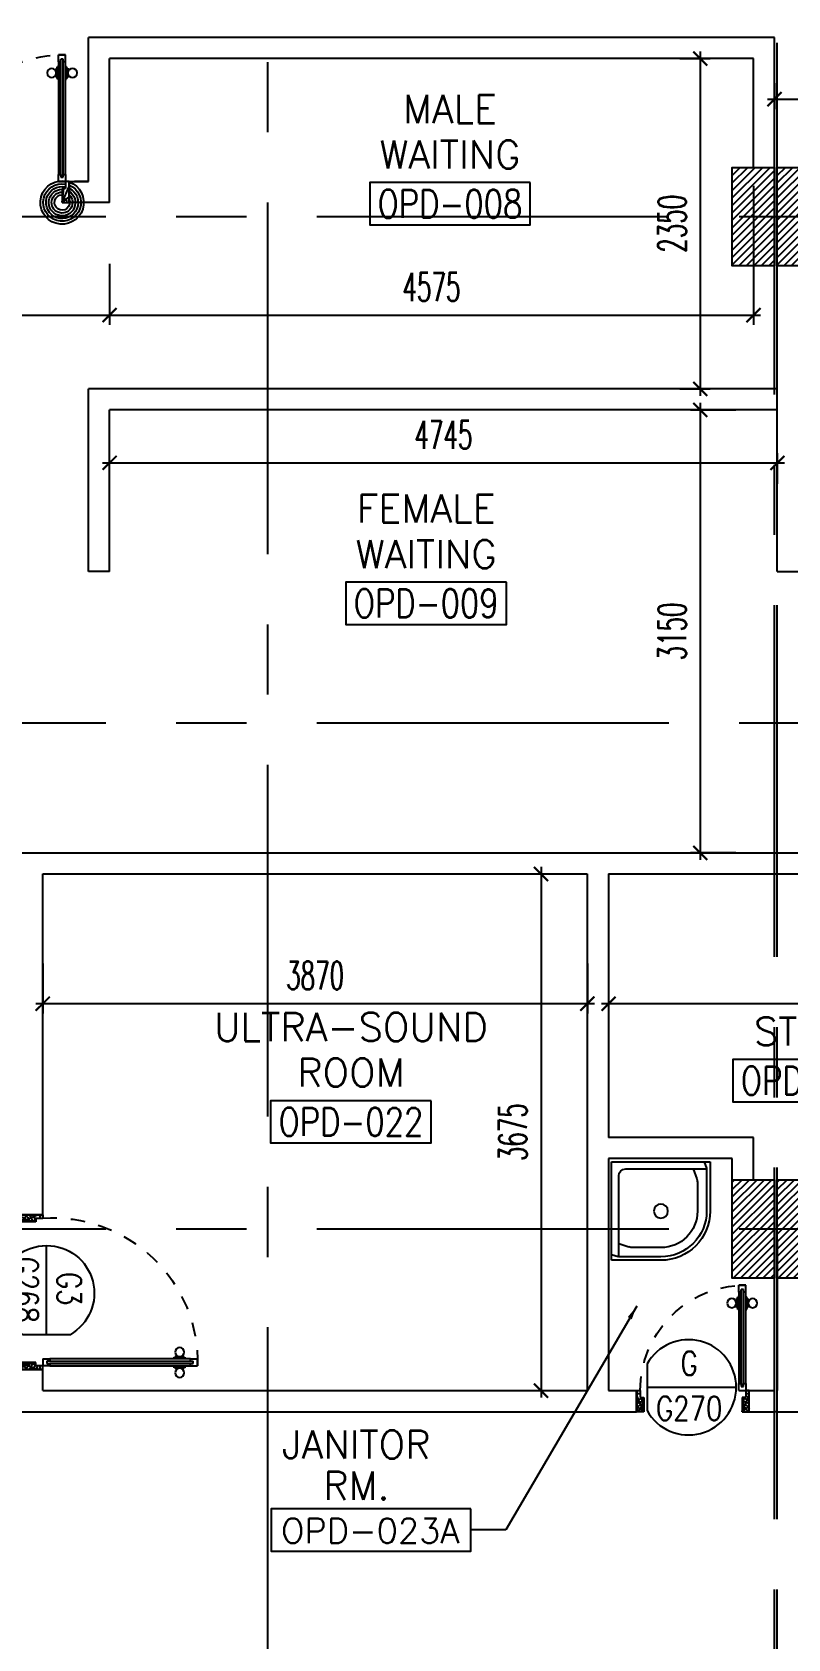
# Model space of a CAD drawing. Extents: x 417819.9 to 417911.9, y 43448 to 43539.2.
# Drawn here: x 417858.58 to 417863.95, y 43471.16 to 43482.59 of the extents above; entities that cross this region are included whole.
import ezdxf
from ezdxf.enums import TextEntityAlignment as Align

# ---------------------------------------------------------------- set-up
doc = ezdxf.new("R2010")
doc.units = 0
doc.header["$MEASUREMENT"] = 0
doc.header["$PDMODE"] = 3
doc.header["$PDSIZE"] = 0.1
doc.linetypes.add('CENTERX2', pattern=[4, 2.5, -0.5, 0.5, -0.5])
doc.linetypes.add('HIDDEN', pattern=[0.375, 0.25, -0.125])
doc.layers.get('0').update_dxf_attribs({"linetype": 'CONTINUOUS'})
doc.layers.get('DEFPOINTS').update_dxf_attribs({"linetype": 'CONTINUOUS'})
for name, color, linetype in [('AXES', 11, 'CENTERX2'), ('COL', 2, 'CONTINUOUS'), ('DIM', 4, 'CONTINUOUS'), ('DOOR', 4, 'CONTINUOUS'), ('DOOR-CR', 2, 'CONTINUOUS'), ('DOOR-NO', 3, 'CONTINUOUS'), ('EJ', 8, 'CONTINUOUS'), ('FIX', 3, 'CONTINUOUS'), ('HAT', 8, 'CONTINUOUS'), ('RM-BOX', 2, 'CONTINUOUS'), ('RM-NAME', 2, 'CONTINUOUS'), ('RM-NO', 2, 'CONTINUOUS'), ('WALL', 2, 'CONTINUOUS')]:
    doc.layers.add(name, color=color, linetype=linetype)
doc.layers.get('EJ').off()
doc.styles.add('ROMANS', font='ROMANS.shx', dxfattribs={"width": 0.6})
doc.dimstyles.new('STANDARD in', dxfattribs={"dimtxt": 0.2, "dimasz": 0.1, "dimexe": 0.07, "dimexo": 0.05, "dimgap": 0.1, "dimtad": 1, "dimdec": 0, "dimlfac": 1000, "dimzin": 0, "dimdsep": 46, "dimtxsty": 'ROMANS', "dimblk": 'ARCHTICK', "dimcen": 0.05, "dimdle": 0.05, "dimclrd": 4, "dimclre": 4, "dimclrt": 2, "dimadec": 0, "dimazin": 0, "dimtfac": 1, "dimtdec": 0, "dimtmove": 2, "dimatfit": 3, "dimfxl": 0, "dimtolj": 1, "dimtzin": 0, "dimarcsym": 0})

# ---------------------------------------------------------------- blocks, each defined once
blk = doc.blocks.new('RM1')
at = {"layer": 'RM-BOX'}
blk.add_lwpolyline([(570, -200), (-570, -200), (-570, -500), (570, -500)], close=True, dxfattribs=at)
at = {"layer": 'RM-NAME', "style": 'ROMANS'}
for tag, p in [('ROOMNAME1', (0, 324)), ('ROOMNAME2', (0, 0))]:
    blk.add_attdef(tag, text='', height=200, dxfattribs=at).set_placement(p, align=Align.MIDDLE)
at = {"layer": 'RM-NO', "style": 'ROMANS', "width": 0.8}
blk.add_attdef('ROOMNO', text='', height=200, dxfattribs=at).set_placement((0, -350), align=Align.MIDDLE)
blk = doc.blocks.new('JAN-001')
for p, q in [((730, -30), (30, -30)), ((30, -30), (30, -730)), ((705, -80), (130, -80)), ((610, -80), (635, -152)), ((688, -30), (704, -76)), ((705, -380), (705, -84)), ((730, -380), (730, -30)), ((80, -130), (80, -705)), ((640, -380), (640, -184)), ((80, -610), (152, -635)), ((184, -640), (380, -640)), ((30, -688), (76, -704)), ((30, -730), (380, -730)), ((84, -705), (380, -705))]:
    blk.add_line(p, q)
blk.add_circle((380, -380), 50)
for centre, radius, start, end in [((130, -130), 50, 90, 180), ((680, -84), 25, 0, 19.0039), ((540, -184), 100, 0, 19.0039), ((380, -380), 350, 270, 0), ((380, -380), 325, 270, 0), ((380, -380), 260, 270, 0), ((184, -540), 100, 250.9961, 270), ((84, -680), 25, 250.9961, 270)]:
    blk.add_arc(centre, radius, start, end)
blk = doc.blocks.new('DD1')
at = {"layer": 'DOOR-CR'}
blk.add_line((-316, 0), (316, 0), dxfattribs=at)
blk.add_lwpolyline([(-316, -166, 3.820224), (-316, 166)], format="xyb", close=True, dxfattribs=at)
at = {"layer": 'DOOR-NO', "color": 255, "style": 'ROMANS'}
for tag, width, p in [('G', 0.8, (-22, 156)), ('0000', 0.7, (-22, -136))]:
    blk.add_attdef(tag, text='', height=196, dxfattribs=dict(at, width=width)).set_placement(p, align=Align.MIDDLE)
blk = doc.blocks.new('A$C272A55A0')
at = {"layer": 'DOOR', "color": 0, "linetype": 'ByBlock'}
for p, q in [((0, 900), (0, 1050)), ((50, 1050), (0, 1050)), ((50, 950), (50, 1050)), ((1750, 950), (1750, 1050)), ((1750, 1050), (1800, 1050)), ((1800, 1050), (1800, 900)), ((25, 950), (50, 950)), ((25, 900), (25, 950)), ((1775, 950), (1750, 950)), ((1775, 900), (1775, 950)), ((0, 900), (25, 900)), ((75, 900), (25, 900)), ((25, 850), (25, 900)), ((42, 850), (25, 850)), ((58, 870), (42, 870)), ((42, 870), (42, 850)), ((58, 850), (58, 870)), ((75, 850), (58, 850)), ((75, 900), (75, 850)), ((1725, 900), (1775, 900)), ((1725, 900), (1725, 850)), ((1725, 850), (1742, 850)), ((1742, 870), (1758, 870)), ((1742, 850), (1742, 870)), ((1758, 870), (1758, 850)), ((1758, 850), (1775, 850)), ((1800, 900), (1775, 900)), ((1775, 850), (1775, 900)), ((1718, 160), (1709, 160)), ((1709, 95), (1709, 160)), ((1725, 173), (1718, 173)), ((1718, 173), (1718, 83)), ((1718, 95), (1718, 160)), ((1775, 173), (1782, 173)), ((1782, 173), (1782, 83)), ((1782, 160), (1791, 160)), ((1782, 95), (1782, 160)), ((1791, 95), (1791, 160)), ((25, 50), (42, 50)), ((25, 50), (25, 0)), ((25, 0), (75, 0)), ((75, 0), (25, 0)), ((42, 50), (42, 30)), ((42, 30), (58, 30)), ((58, 50), (75, 50)), ((58, 50), (58, 30)), ((75, 50), (75, 0)), ((1718, 95), (1709, 95)), ((1725, 83), (1718, 83)), ((1742, 50), (1725, 50)), ((1725, 50), (1725, 0)), ((1775, 0), (1725, 0)), ((1725, 0), (1775, 0)), ((1742, 50), (1742, 30)), ((1758, 30), (1742, 30)), ((1775, 50), (1758, 50)), ((1758, 50), (1758, 30)), ((1775, 83), (1782, 83)), ((1775, 50), (1775, 0)), ((1782, 95), (1791, 95))]:
    blk.add_line(p, q, dxfattribs=at)
at = {"layer": 'DOOR', "color": 9, "linetype": 'ByBlock'}
for p, q in [((50, 1050), (0, 1010)), ((50, 1050), (0, 937)), ((50, 1050), (37, 950)), ((1750, 1050), (1800, 1010)), ((1750, 1050), (1800, 937)), ((1750, 1050), (1763, 950))]:
    blk.add_line(p, q, dxfattribs=at)
at = {"layer": 'DOOR', "linetype": 'ByBlock'}
for p, q in [((25, 850), (25, 50)), ((42, 850), (42, 50)), ((58, 850), (58, 50)), ((75, 50), (75, 850)), ((1725, 50), (1725, 850)), ((1742, 850), (1742, 50)), ((1758, 850), (1758, 50)), ((1775, 850), (1775, 50))]:
    blk.add_line(p, q, dxfattribs=at)
at = {"layer": 'DOOR', "color": 0, "linetype": 'ByBlock'}
for centre in [(1676, 128), (1824, 128)]:
    blk.add_circle(centre, 32.4, dxfattribs=at)
at = {"layer": 'DOOR', "color": 9, "linetype": 'ByBlock'}
for centre, radius, start, end in [((50, 1050), 54.4, 203.2074, 270), ((50, 1050), 34.4, 180, 270), ((50, 1050), 14.4, 180, 270), ((1750, 1050), 14.4, 270, 0), ((1750, 1050), 34.4, 270, 0), ((1750, 1050), 54.4, 270, 336.7926), ((50, 1050), 74.4, 227.7764, 270), ((50, 1050), 94.4, 238.0182, 270), ((50, 1050), 114, 244.0838, 257.3774), ((50, 1050), 134, 248.1598, 259.28), ((1750, 1050), 74.4, 270, 312.2236), ((1750, 1050), 94.4, 270, 301.9818), ((1750, 1050), 114, 282.6226, 295.9162), ((1750, 1050), 134, 280.72, 291.8402), ((50, 1050), 154, 251.1053, 256.2858), ((1750, 1050), 154, 283.7142, 288.8947)]:
    blk.add_arc(centre, radius, start, end, dxfattribs=at)
at = {"layer": 'DOOR', "linetype": 'HIDDEN', "ltscale": 0.5}
for centre, start, end in [((50, 851), 268.3174, 3.2965), ((1750, 851), 176.7035, 271.6826)]:
    blk.add_arc(centre, 851, start, end, dxfattribs=at)
at = {"layer": 'WALL', "linetype": 'ByBlock'}
blk.add_line((1800, 900), (1800, 1050), dxfattribs=at)
blk = doc.blocks.new('_ARCHTICK')
at = {"color": 0, "linetype": 'ByBlock', "const_width": 0.15}
blk.add_lwpolyline([(-0.5, -0.5), (0.5, 0.5)], dxfattribs=at)
blk = doc.blocks.new('C11')
at = {"layer": 'HAT'}
h = blk.add_hatch(dxfattribs=at)
h.set_pattern_fill('ANSI31', color=256, scale=300, style=0)
h.set_pattern_definition([(45, (-383765.23, -62181), (-26.5165043, 26.5165043), [])])
h.paths.add_polyline_path([(-20, 350), (-20, 700), (-320, 700), (-320, 350)])
h.paths.add_polyline_path([(-320, 0), (-20, 0), (-20, 350), (-320, 350)])
h = blk.add_hatch(dxfattribs=at)
h.set_pattern_fill('ANSI31', color=256, scale=300, style=0)
h.set_pattern_definition([(45, (-383445.23, -62181), (-26.5165043, 26.5165043), [])])
h.paths.add_polyline_path([(300, 350), (300, 700), (0, 700), (0, 350)])
h.paths.add_polyline_path([(0, 0), (300, 0), (300, 350), (0, 350)])
at = {"layer": 'COL'}
for points in [[(-20, 700), (-20, 0), (-320, 0), (-320, 700)], [(300, 700), (300, 0), (0, 0), (0, 700)]]:
    blk.add_lwpolyline(points, close=True, dxfattribs=at)
blk = doc.blocks.new('DOOR80')
at = {"layer": 'DOOR', "color": 7, "linetype": 'ByBlock'}
for p, q in [((-150, 800), (0, 800)), ((-150, 800), (-150, 775)), ((0, 800), (-150, 800)), ((0, 750), (-114, 800)), ((0, 750), (-40, 800)), ((0, 750), (0, 800)), ((-150, 775), (-100, 775)), ((-100, 775), (-100, 750)), ((0, 750), (-100, 763)), ((-100, 750), (0, 750)), ((-850, 75), (-900, 75)), ((-900, 75), (-900, 25)), ((-900, 25), (-900, 75)), ((-850, 25), (-900, 25)), ((-850, 58), (-870, 58)), ((-870, 42), (-870, 58)), ((-850, 42), (-870, 42)), ((-850, 58), (-850, 75)), ((-850, 25), (-850, 42)), ((-727, 82), (-817, 82)), ((-817, 75), (-817, 82)), ((-817, 25), (-817, 18)), ((-727, 18), (-817, 18)), ((-805, 91), (-740, 91)), ((-805, 82), (-805, 91)), ((-805, 82), (-740, 82)), ((-805, 18), (-740, 18)), ((-805, 18), (-805, 9)), ((-805, 9), (-740, 9)), ((-740, 82), (-740, 91)), ((-740, 18), (-740, 9)), ((-727, 75), (-727, 82)), ((-727, 25), (-727, 18)), ((-150, 75), (-200, 75)), ((-200, 75), (-200, 58)), ((-200, 58), (-180, 58)), ((-180, 42), (-200, 42)), ((-200, 42), (-200, 25)), ((-200, 25), (-150, 25)), ((-180, 58), (-180, 42)), ((-150, 75), (-150, 25)), ((-150, 25), (-100, 25)), ((-150, 0), (-150, 25)), ((0, 0), (-150, 0)), ((0, 50), (-114, 0)), ((-100, 25), (-100, 50)), ((0, 50), (-100, 37)), ((-100, 50), (0, 50)), ((0, 50), (-40, 0)), ((0, 50), (0, 0))]:
    blk.add_line(p, q, dxfattribs=at)
at = {"layer": 'DOOR', "linetype": 'ByBlock'}
for p, q in [((-850, 75), (-200, 75)), ((-200, 58), (-850, 58)), ((-200, 42), (-850, 42)), ((-200, 25), (-850, 25))]:
    blk.add_line(p, q, dxfattribs=at)
at = {"layer": 'DOOR', "color": 7, "linetype": 'ByBlock'}
for centre in [(-772, 124), (-772, -24)]:
    blk.add_circle(centre, 32.4, dxfattribs=at)
for centre, radius, start, end in [((0, 750), 154, 161.1053, 166.2858), ((0, 750), 134, 158.1598, 169.28), ((0, 750), 94.4, 148.0182, 180), ((0, 750), 74.4, 137.7764, 180), ((0, 750), 54.4, 113.2074, 180), ((0, 750), 34.4, 90, 180), ((0, 750), 14.4, 90, 180), ((0, 50), 154, 193.7142, 198.8947), ((0, 50), 134, 190.72, 201.8402), ((0, 50), 114, 192.6226, 205.9162), ((0, 50), 94.4, 180, 211.9818), ((0, 50), 74.4, 180, 222.2236), ((0, 50), 54.4, 180, 246.7926), ((0, 50), 34.4, 180, 270), ((0, 50), 14.4, 180, 270)]:
    blk.add_arc(centre, radius, start, end, dxfattribs=at)
at = {"layer": 'DOOR', "linetype": 'HIDDEN', "ltscale": 0.5}
blk.add_arc((-149, 23), 752, 90.0695, 176.0204, dxfattribs=at)
blk = doc.blocks.new('A$C74DC60CF')
at = {"layer": 'DOOR', "color": 0, "linetype": 'ByBlock'}
for p, q in [((65, 1155), (65, 1090)), ((74, 1155), (65, 1155)), ((74, 1078), (74, 1168)), ((81, 1168), (74, 1168)), ((74, 1155), (74, 1090)), ((81, 1200), (81, 1250)), ((131, 1250), (81, 1250)), ((81, 1250), (131, 1250)), ((81, 1200), (98, 1200)), ((98, 1200), (98, 1220)), ((98, 1220), (114, 1220)), ((114, 1200), (114, 1220)), ((114, 1200), (131, 1200)), ((131, 1200), (131, 1250)), ((131, 1168), (138, 1168)), ((138, 1078), (138, 1168)), ((138, 1155), (138, 1090)), ((138, 1155), (147, 1155)), ((147, 1155), (147, 1090)), ((74, 1090), (65, 1090)), ((81, 1078), (74, 1078)), ((131, 1078), (138, 1078)), ((138, 1090), (147, 1090)), ((56, 150), (56, 0)), ((56, 150), (81, 150)), ((98, 200), (81, 200)), ((81, 200), (81, 150)), ((131, 150), (81, 150)), ((81, 150), (81, 100)), ((98, 180), (98, 200)), ((114, 180), (98, 180)), ((131, 200), (114, 200)), ((114, 200), (114, 180)), ((131, 150), (131, 200)), ((1131, 150), (1131, 100)), ((1156, 150), (1131, 150)), ((1156, 150), (1156, 0)), ((1156, 0), (1156, 150)), ((106, 0), (56, 0)), ((81, 100), (106, 100)), ((106, 100), (106, 0)), ((1131, 100), (1106, 100)), ((1106, 100), (1106, 0)), ((1106, 0), (1156, 0))]:
    blk.add_line(p, q, dxfattribs=at)
at = {"layer": 'DOOR', "linetype": 'ByBlock'}
for p, q in [((81, 200), (81, 1200)), ((98, 200), (98, 1200)), ((114, 200), (114, 1200)), ((131, 1200), (131, 200))]:
    blk.add_line(p, q, dxfattribs=at)
at = {"layer": 'DOOR', "color": 9, "linetype": 'ByBlock'}
for p, q in [((106, 0), (56, 114)), ((106, 0), (56, 40)), ((106, 0), (93, 100)), ((1106, 0), (1156, 114)), ((1106, 0), (1119, 100)), ((1106, 0), (1156, 40))]:
    blk.add_line(p, q, dxfattribs=at)
at = {"layer": 'DOOR', "color": 0, "linetype": 'ByBlock'}
for centre in [(32, 1123), (179, 1123)]:
    blk.add_circle(centre, 32.4, dxfattribs=at)
at = {"layer": 'DOOR', "linetype": 'HIDDEN', "ltscale": 0.5}
blk.add_arc((106, 223), 1028, 355.9414, 91.3941, dxfattribs=at)
at = {"layer": 'DOOR', "color": 9, "linetype": 'ByBlock'}
for centre, radius, start, end in [((106, 0), 154, 103.7142, 108.8947), ((106, 0), 134, 100.72, 111.8402), ((1106, 0), 134, 68.1598, 79.28), ((1106, 0), 154, 71.1053, 76.2858), ((106, 0), 114, 102.6226, 115.9162), ((106, 0), 94.4, 90, 121.9818), ((106, 0), 74.4, 90, 132.2236), ((106, 0), 54.4, 90, 156.7926), ((106, 0), 34.4, 90, 180), ((106, 0), 14.4, 90, 180), ((1106, 0), 94.4, 58.0182, 90), ((1106, 0), 74.4, 47.7764, 90), ((1106, 0), 54.4, 23.2074, 90), ((1106, 0), 34.4, 0, 90), ((1106, 0), 14.4, 0, 90)]:
    blk.add_arc(centre, radius, start, end, dxfattribs=at)
blk = doc.blocks.new('*D687')
at = {"layer": 'DEFPOINTS', "color": 0}
for p in [(417866.202, 43476.208), (417862.677, 43475.807), (417862.677, 43475.676)]:
    blk.add_point(p, dxfattribs=at)
at = {"layer": 'DIM', "color": 4, "lineweight": -2}
for p, q in [((417866.202, 43476.158), (417866.202, 43475.606)), ((417866.252, 43475.676), (417862.627, 43475.676)), ((417862.677, 43475.757), (417862.677, 43475.606))]:
    blk.add_line(p, q, dxfattribs=at)
at = {"layer": 'DIM', "color": 4, "lineweight": -2, "xscale": 0.1, "yscale": 0.1, "zscale": 0.1, "rotation": 180}
blk.add_blockref('_ARCHTICK', (417862.677, 43475.676), dxfattribs=at)
at = {"layer": 'DIM', "color": 4, "lineweight": -2, "xscale": 0.1, "yscale": 0.1, "zscale": 0.1}
blk.add_blockref('_ARCHTICK', (417866.202, 43475.676), dxfattribs=at)
at = {"layer": 'DIM', "color": 2, "insert": (417864.439, 43475.876), "char_height": 0.2, "attachment_point": 5, "style": 'ROMANS'}
blk.add_mtext('\\A1;3525', dxfattribs=at)
blk = doc.blocks.new('*D686')
at = {"layer": 'DEFPOINTS', "color": 0}
for p in [(417858.657, 43476.011), (417862.527, 43476.011), (417858.657, 43475.676)]:
    blk.add_point(p, dxfattribs=at)
at = {"layer": 'DIM', "color": 4, "lineweight": -2}
for p, q in [((417858.657, 43475.961), (417858.657, 43475.606)), ((417862.527, 43475.961), (417862.527, 43475.606)), ((417862.577, 43475.676), (417858.607, 43475.676))]:
    blk.add_line(p, q, dxfattribs=at)
at = {"layer": 'DIM', "color": 4, "lineweight": -2, "xscale": 0.1, "yscale": 0.1, "zscale": 0.1, "rotation": 180}
blk.add_blockref('_ARCHTICK', (417858.657, 43475.676), dxfattribs=at)
at = {"layer": 'DIM', "color": 4, "lineweight": -2, "xscale": 0.1, "yscale": 0.1, "zscale": 0.1}
blk.add_blockref('_ARCHTICK', (417862.527, 43475.676), dxfattribs=at)
at = {"layer": 'DIM', "color": 2, "insert": (417860.592, 43475.876), "char_height": 0.2, "attachment_point": 5, "style": 'ROMANS'}
blk.add_mtext('\\A1;3870', dxfattribs=at)
blk = doc.blocks.new('*D379')
at = {"layer": 'DEFPOINTS', "color": 0}
for p in [(417862.137, 43476.599), (417862.137, 43472.924), (417862.198, 43472.924)]:
    blk.add_point(p, dxfattribs=at)
at = {"layer": 'DIM', "color": 4, "lineweight": -2}
for p, q in [((417862.187, 43476.599), (417862.268, 43476.599)), ((417862.198, 43476.649), (417862.198, 43472.874)), ((417862.187, 43472.924), (417862.268, 43472.924))]:
    blk.add_line(p, q, dxfattribs=at)
at = {"layer": 'DIM', "color": 4, "lineweight": -2, "xscale": 0.1, "yscale": 0.1, "zscale": 0.1}
for p, rotation in [((417862.198, 43476.599), 90), ((417862.198, 43472.924), 270)]:
    blk.add_blockref('_ARCHTICK', p, dxfattribs=dict(at, rotation=rotation))
at = {"layer": 'DIM', "color": 2, "insert": (417861.998, 43474.762), "char_height": 0.2, "attachment_point": 5, "rotation": 90, "style": 'ROMANS'}
blk.add_mtext('\\A1;3675', dxfattribs=at)
blk = doc.blocks.new('*D492')
at = {"layer": 'DEFPOINTS', "color": 0}
for p in [(417856.907, 43481.473), (417859.132, 43480.989), (417859.132, 43480.574)]:
    blk.add_point(p, dxfattribs=at)
at = {"layer": 'DIM', "color": 4, "lineweight": -2}
for p, q in [((417856.907, 43481.423), (417856.907, 43480.504)), ((417859.132, 43480.939), (417859.132, 43480.504)), ((417856.857, 43480.574), (417859.182, 43480.574))]:
    blk.add_line(p, q, dxfattribs=at)
at = {"layer": 'DIM', "color": 4, "lineweight": -2, "xscale": 0.1, "yscale": 0.1, "zscale": 0.1, "rotation": 180}
blk.add_blockref('_ARCHTICK', (417856.907, 43480.574), dxfattribs=at)
at = {"layer": 'DIM', "color": 4, "lineweight": -2, "xscale": 0.1, "yscale": 0.1, "zscale": 0.1}
blk.add_blockref('_ARCHTICK', (417859.132, 43480.574), dxfattribs=at)
at = {"layer": 'DIM', "color": 2, "insert": (417858.019, 43480.774), "char_height": 0.2, "attachment_point": 5, "style": 'ROMANS'}
blk.add_mtext('\\A1;2225', dxfattribs=at)
blk = doc.blocks.new('*D493')
at = {"layer": 'DEFPOINTS', "color": 0}
for p in [(417863.707, 43481.544), (417859.132, 43480.771), (417863.707, 43480.574)]:
    blk.add_point(p, dxfattribs=at)
at = {"layer": 'DIM', "color": 4, "lineweight": -2}
for p, q in [((417863.707, 43481.494), (417863.707, 43480.504)), ((417859.132, 43480.721), (417859.132, 43480.504)), ((417859.082, 43480.574), (417863.757, 43480.574))]:
    blk.add_line(p, q, dxfattribs=at)
at = {"layer": 'DIM', "color": 4, "lineweight": -2, "xscale": 0.1, "yscale": 0.1, "zscale": 0.1, "rotation": 180}
blk.add_blockref('_ARCHTICK', (417859.132, 43480.574), dxfattribs=at)
at = {"layer": 'DIM', "color": 4, "lineweight": -2, "xscale": 0.1, "yscale": 0.1, "zscale": 0.1}
blk.add_blockref('_ARCHTICK', (417863.707, 43480.574), dxfattribs=at)
at = {"layer": 'DIM', "color": 2, "insert": (417861.419, 43480.774), "char_height": 0.2, "attachment_point": 5, "style": 'ROMANS'}
blk.add_mtext('\\A1;4575', dxfattribs=at)
blk = doc.blocks.new('*D395')
at = {"layer": 'DEFPOINTS', "color": 0}
for p in [(417863.133, 43482.399), (417863.133, 43480.049), (417863.329, 43480.049)]:
    blk.add_point(p, dxfattribs=at)
at = {"layer": 'DIM', "color": 4, "lineweight": -2}
for p, q in [((417863.329, 43482.449), (417863.329, 43479.999)), ((417863.183, 43482.399), (417863.399, 43482.399)), ((417863.183, 43480.049), (417863.399, 43480.049))]:
    blk.add_line(p, q, dxfattribs=at)
at = {"layer": 'DIM', "color": 4, "lineweight": -2, "xscale": 0.1, "yscale": 0.1, "zscale": 0.1}
for p, rotation in [((417863.329, 43482.399), 90), ((417863.329, 43480.049), 270)]:
    blk.add_blockref('_ARCHTICK', p, dxfattribs=dict(at, rotation=rotation))
at = {"layer": 'DIM', "color": 2, "insert": (417863.129, 43481.224), "char_height": 0.2, "attachment_point": 5, "rotation": 90, "style": 'ROMANS'}
blk.add_mtext('\\A1;2350', dxfattribs=at)
blk = doc.blocks.new('*D396')
at = {"layer": 'DEFPOINTS', "color": 0}
for p in [(417863.632, 43479.899), (417863.329, 43476.749), (417863.632, 43476.749)]:
    blk.add_point(p, dxfattribs=at)
at = {"layer": 'DIM', "color": 4, "lineweight": -2}
for p, q in [((417863.329, 43479.949), (417863.329, 43476.699)), ((417863.582, 43479.899), (417863.259, 43479.899)), ((417863.582, 43476.749), (417863.259, 43476.749))]:
    blk.add_line(p, q, dxfattribs=at)
at = {"layer": 'DIM', "color": 4, "lineweight": -2, "xscale": 0.1, "yscale": 0.1, "zscale": 0.1}
for p, rotation in [((417863.329, 43479.899), 90), ((417863.329, 43476.749), 270)]:
    blk.add_blockref('_ARCHTICK', p, dxfattribs=dict(at, rotation=rotation))
at = {"layer": 'DIM', "color": 2, "insert": (417863.129, 43478.324), "char_height": 0.2, "attachment_point": 5, "rotation": 90, "style": 'ROMANS'}
blk.add_mtext('\\A1;3150', dxfattribs=at)
blk = doc.blocks.new('*D397')
at = {"layer": 'DEFPOINTS', "color": 0}
for p in [(417863.877, 43479.523), (417859.132, 43479.324), (417863.877, 43479.324)]:
    blk.add_point(p, dxfattribs=at)
at = {"layer": 'DIM', "color": 4, "lineweight": -2}
for p, q in [((417859.132, 43479.374), (417859.132, 43479.593)), ((417863.877, 43479.374), (417863.877, 43479.593)), ((417859.082, 43479.523), (417863.927, 43479.523))]:
    blk.add_line(p, q, dxfattribs=at)
at = {"layer": 'DIM', "color": 4, "lineweight": -2, "xscale": 0.1, "yscale": 0.1, "zscale": 0.1, "rotation": 180}
blk.add_blockref('_ARCHTICK', (417859.132, 43479.523), dxfattribs=at)
at = {"layer": 'DIM', "color": 4, "lineweight": -2, "xscale": 0.1, "yscale": 0.1, "zscale": 0.1}
blk.add_blockref('_ARCHTICK', (417863.877, 43479.523), dxfattribs=at)
at = {"layer": 'DIM', "color": 2, "insert": (417861.504, 43479.723), "char_height": 0.2, "attachment_point": 5, "style": 'ROMANS'}
blk.add_mtext('\\A1;4745', dxfattribs=at)
blk = doc.blocks.new('*D740')
at = {"layer": 'DEFPOINTS', "color": 0}
for p in [(417863.857, 43482.275), (417873.497, 43482.275), (417873.497, 43482.11)]:
    blk.add_point(p, dxfattribs=at)
at = {"layer": 'DIM', "color": 4, "lineweight": -2}
for p, q in [((417863.857, 43482.225), (417863.857, 43482.04)), ((417873.497, 43482.225), (417873.497, 43482.04)), ((417863.807, 43482.11), (417873.547, 43482.11))]:
    blk.add_line(p, q, dxfattribs=at)
at = {"layer": 'DIM', "color": 4, "lineweight": -2, "xscale": 0.1, "yscale": 0.1, "zscale": 0.1, "rotation": 180}
blk.add_blockref('_ARCHTICK', (417863.857, 43482.11), dxfattribs=at)
at = {"layer": 'DIM', "color": 4, "lineweight": -2, "xscale": 0.1, "yscale": 0.1, "zscale": 0.1}
blk.add_blockref('_ARCHTICK', (417873.497, 43482.11), dxfattribs=at)
at = {"layer": 'DIM', "color": 2, "insert": (417868.677, 43482.31), "char_height": 0.2, "attachment_point": 5, "style": 'ROMANS'}
blk.add_mtext('\\A1;9640', dxfattribs=at)

msp = doc.modelspace()

# ---------------------------------------------------------------- linework, layer by layer
at = {"layer": 'AXES'}
for p, q in [((417863.8566, 43460.01), (417863.8566, 43538.1468)), ((417863.8766, 43460.01), (417863.8766, 43538.1468)), ((417860.2566, 43466.8743), (417860.2566, 43525.6943)), ((417820.6052, 43481.2743), (417889.6966, 43481.2743)), ((417820.6052, 43477.6743), (417889.6966, 43477.6743)), ((417820.6052, 43474.0743), (417889.6966, 43474.0743))]:
    msp.add_line(p, q, dxfattribs=at)
at = {"layer": 'RM-BOX'}
msp.add_lwpolyline([(417861.6996, 43472.0831), (417860.2807, 43472.0831), (417860.2807, 43471.7831), (417861.6996, 43471.7831)], close=True, dxfattribs=at)
at = {"layer": 'WALL'}
for p, q in [((417863.8566, 43482.5493), (417858.9816, 43482.5493)), ((417858.9816, 43481.5243), (417858.9816, 43482.5493)), ((417863.8566, 43481.5243), (417863.8566, 43482.5493)), ((417863.7066, 43482.3993), (417859.1316, 43482.3993)), ((417859.1316, 43481.3743), (417859.1316, 43482.3993)), ((417863.7066, 43481.6243), (417863.7066, 43482.3993)), ((417858.8441, 43481.5243), (417858.8441, 43481.3743)), ((417858.8441, 43481.5243), (417858.9816, 43481.5243)), ((417858.9816, 43481.5243), (417858.8816, 43481.5243)), ((417858.9816, 43481.3743), (417858.8441, 43481.3743)), ((417859.1316, 43481.3743), (417858.8816, 43481.3743)), ((417863.8766, 43478.7493), (417863.8766, 43481.0243)), ((417863.8766, 43480.0493), (417858.9816, 43480.0493)), ((417858.9816, 43478.7493), (417858.9816, 43480.0493)), ((417863.8766, 43479.8993), (417859.1316, 43479.8993)), ((417859.1316, 43478.7493), (417859.1316, 43479.8993)), ((417859.1316, 43478.7493), (417858.9816, 43478.7493)), ((417863.8766, 43478.7493), (417867.3266, 43478.7493)), ((417856.9066, 43476.7493), (417866.3516, 43476.7493)), ((417858.6566, 43476.5993), (417862.5266, 43476.5993)), ((417858.6566, 43474.1743), (417858.6566, 43476.5993)), ((417862.5266, 43476.5993), (417862.5266, 43472.9243)), ((417862.6766, 43476.5993), (417866.2016, 43476.5993)), ((417862.6766, 43476.5993), (417862.6766, 43474.7243)), ((417863.5566, 43474.7243), (417862.6766, 43474.7243)), ((417863.7066, 43474.7243), (417862.6766, 43474.7243)), ((417863.7066, 43474.4243), (417863.7066, 43474.7243)), ((417862.6766, 43474.5743), (417862.6766, 43472.9243)), ((417863.5566, 43474.5743), (417862.6766, 43474.5743)), ((417863.5566, 43474.4243), (417863.5566, 43474.5743)), ((417858.5066, 43474.1743), (417858.6566, 43474.1743)), ((417863.8766, 43473.9993), (417863.8766, 43472.9243)), ((417858.5066, 43473.0743), (417858.6566, 43473.0743)), ((417858.6566, 43472.9243), (417858.6566, 43473.0743)), ((417858.6566, 43472.9243), (417862.5266, 43472.9243)), ((417862.6766, 43472.9243), (417862.8766, 43472.9243)), ((417862.8766, 43472.7743), (417862.8766, 43472.9243)), ((417863.6766, 43472.9243), (417863.8566, 43472.9243)), ((417863.6766, 43472.7743), (417863.6766, 43472.9243)), ((417858.2566, 43472.7743), (417862.8766, 43472.7743)), ((417863.6766, 43472.7743), (417863.8566, 43472.7743)), ((417863.8766, 43472.7743), (417863.8566, 43472.7743)), ((417863.8766, 43472.7743), (417864.1266, 43472.7743))]:
    msp.add_line(p, q, dxfattribs=at)

# ---------------------------------------------------------------- block references
at = {"layer": 'DOOR', "color": 0, "yscale": 0.0009999999892897904, "zscale": 0.001}
for name, p, xscale, rotation in [('A$C272A55A0', (417857.0441, 43482.4247), -0.001000000047497451, 180), ('A$C74DC60CF', (417858.5066, 43473.0184), -0.0009999999892897904, 270)]:
    msp.add_blockref(name, p, dxfattribs=dict(at, xscale=xscale, rotation=rotation))
at = {"layer": 'DOOR', "xscale": -0.0009999999892897904, "yscale": 0.0009999999892897904, "zscale": 0.001, "rotation": 90}
msp.add_blockref('DOOR80', (417863.6774, 43472.7743), dxfattribs=at)
at = {"layer": 'DOOR-NO'}
ref = msp.add_blockref('DD1', (417858.6845, 43473.6377), dxfattribs=dict(at, xscale=-0.0009999999892897904, yscale=0.0009999999892897904, zscale=0.001, rotation=270))
ref.add_attrib('G', 'G3', dxfattribs={"height": 0.17, "rotation": 270, "style": 'ROMANS', "width": 0.8}).set_placement((417858.8449, 43473.6487), align=Align.MIDDLE)
ref.add_attrib('000', 'G268', dxfattribs={"height": 0.17, "rotation": 270, "style": 'ROMANS', "width": 0.8}).set_placement((417858.539, 43473.6408), align=Align.MIDDLE)
ref = msp.add_blockref('DD1', (417863.267, 43472.9476), dxfattribs=dict(at, xscale=0.001000000047497451, yscale=0.0009999999892897904, zscale=0.001))
ref.add_attrib('G', 'G', dxfattribs={"height": 0.17, "style": 'ROMANS', "width": 0.8}).set_placement((417863.2504, 43473.1181), align=Align.MIDDLE)
ref.add_attrib('000', 'G270', dxfattribs={"height": 0.17, "style": 'ROMANS', "width": 0.8}).set_placement((417863.2504, 43472.7973), align=Align.MIDDLE)
at = {"layer": 'EJ', "color": 2, "linetype": 'ByBlock', "xscale": 0.001000000047497451, "yscale": 0.0009999999892897904, "zscale": 0.001}
for p in [(417863.8766, 43480.9243), (417863.8766, 43473.7243)]:
    msp.add_blockref('C11', p, dxfattribs=at)
at = {"layer": 'FIX', "xscale": -0.0009999999892897904, "yscale": 0.0009999999892897904, "zscale": 0.001, "rotation": 90}
msp.add_blockref('JAN-001', (417862.6696, 43474.5813), dxfattribs=at)
at = {"layer": 'HAT', "xscale": 0.001000000047497451, "yscale": 0.0009999999892897904, "zscale": 0.001}
for p, values in [((417861.5502, 43481.7163), {'ROOMNO': 'OPD-008', 'ROOMNAME2': 'WAITING', 'ROOMNAME1': 'MALE'}), ((417861.3813, 43478.874), {'ROOMNO': 'OPD-009', 'ROOMNAME2': 'WAITING', 'ROOMNAME1': 'FEMALE'}), ((417860.8464, 43475.1861), {'ROOMNO': 'OPD-022', 'ROOMNAME2': 'ROOM', 'ROOMNAME1': 'ULTRA-SOUND'}), ((417864.1315, 43475.479), {'ROOMNO': 'OPD-023', 'ROOMNAME2': 'STORE'})]:
    msp.add_blockref('RM1', p, dxfattribs=at).add_auto_attribs(values)

# ---------------------------------------------------------------- texts
at = {"layer": 'RM-NAME', "style": 'ROMANS'}
for tag, p in [('JANITOR', (417860.8855, 43472.5411)), ('RM.', (417860.8855, 43472.2483))]:
    msp.add_attdef(tag, text='ROOMNAME', height=0.2, dxfattribs=at).set_placement(p, align=Align.MIDDLE)
at = {"layer": 'RM-NO', "style": 'ROMANS'}
msp.add_attdef('OPD-023A', text='ROOMNAME', height=0.176, dxfattribs=at).set_placement((417860.9844, 43471.9272), align=Align.MIDDLE)

# ---------------------------------------------------------------- dimensions: what is measured, and where the dimension line sits
at = {"layer": 'DIM'}
for base, p1, p2, picture, middle in [((417863.3288, 43480.0493), (417863.1331, 43482.3993), (417863.1331, 43480.0493), '*D395', (417863.1288, 43481.2243)), ((417863.3288, 43476.7493), (417863.6315, 43479.8993), (417863.6315, 43476.7493), '*D396', (417863.1288, 43478.3243)), ((417862.1982, 43472.9243), (417862.1365, 43476.5993), (417862.1365, 43472.9243), '*D379', (417861.9982, 43474.7618))]:
    dim = msp.add_linear_dim(base=base, p1=p1, p2=p2, angle=90, dimstyle='STANDARD in', dxfattribs=at)
    dim.commit()
    dim.dimension.update_dxf_attribs({"geometry": picture, "text_midpoint": middle})
for base, p1, p2, picture, middle in [((417873.4966, 43482.1098), (417863.8566, 43482.2751), (417873.4966, 43482.2751), '*D740', (417868.6766, 43482.3098)), ((417863.7066, 43480.5738), (417859.1316, 43480.771), (417863.7066, 43481.5445), '*D493', (417861.4191, 43480.7738)), ((417859.1316, 43480.5738), (417856.9066, 43481.4731), (417859.1316, 43480.9893), '*D492', (417858.0191, 43480.7738)), ((417863.8766, 43479.5231), (417859.1316, 43479.3243), (417863.8766, 43479.3243), '*D397', (417861.5041, 43479.7231)), ((417862.6766, 43475.6758), (417866.2016, 43476.2079), (417862.6766, 43475.8065), '*D687', (417864.4391, 43475.8758)), ((417858.6566, 43475.6758), (417862.5266, 43476.0106), (417858.6566, 43476.0106), '*D686', (417860.5916, 43475.8758))]:
    dim = msp.add_linear_dim(base=base, p1=p1, p2=p2, dimstyle='STANDARD in', dxfattribs=at)
    dim.commit()
    dim.dimension.update_dxf_attribs({"geometry": picture, "text_midpoint": middle})

# ---------------------------------------------------------------- leaders
at = {"layer": 'RM-NAME', "color": 1, "linetype": 'ByBlock'}
msp.add_leader([(417862.8788, 43473.5255), (417861.9471, 43471.9331), (417861.6996, 43471.9331)], dimstyle='STANDARD in', dxfattribs=at)

doc.saveas('drawing.dxf')
